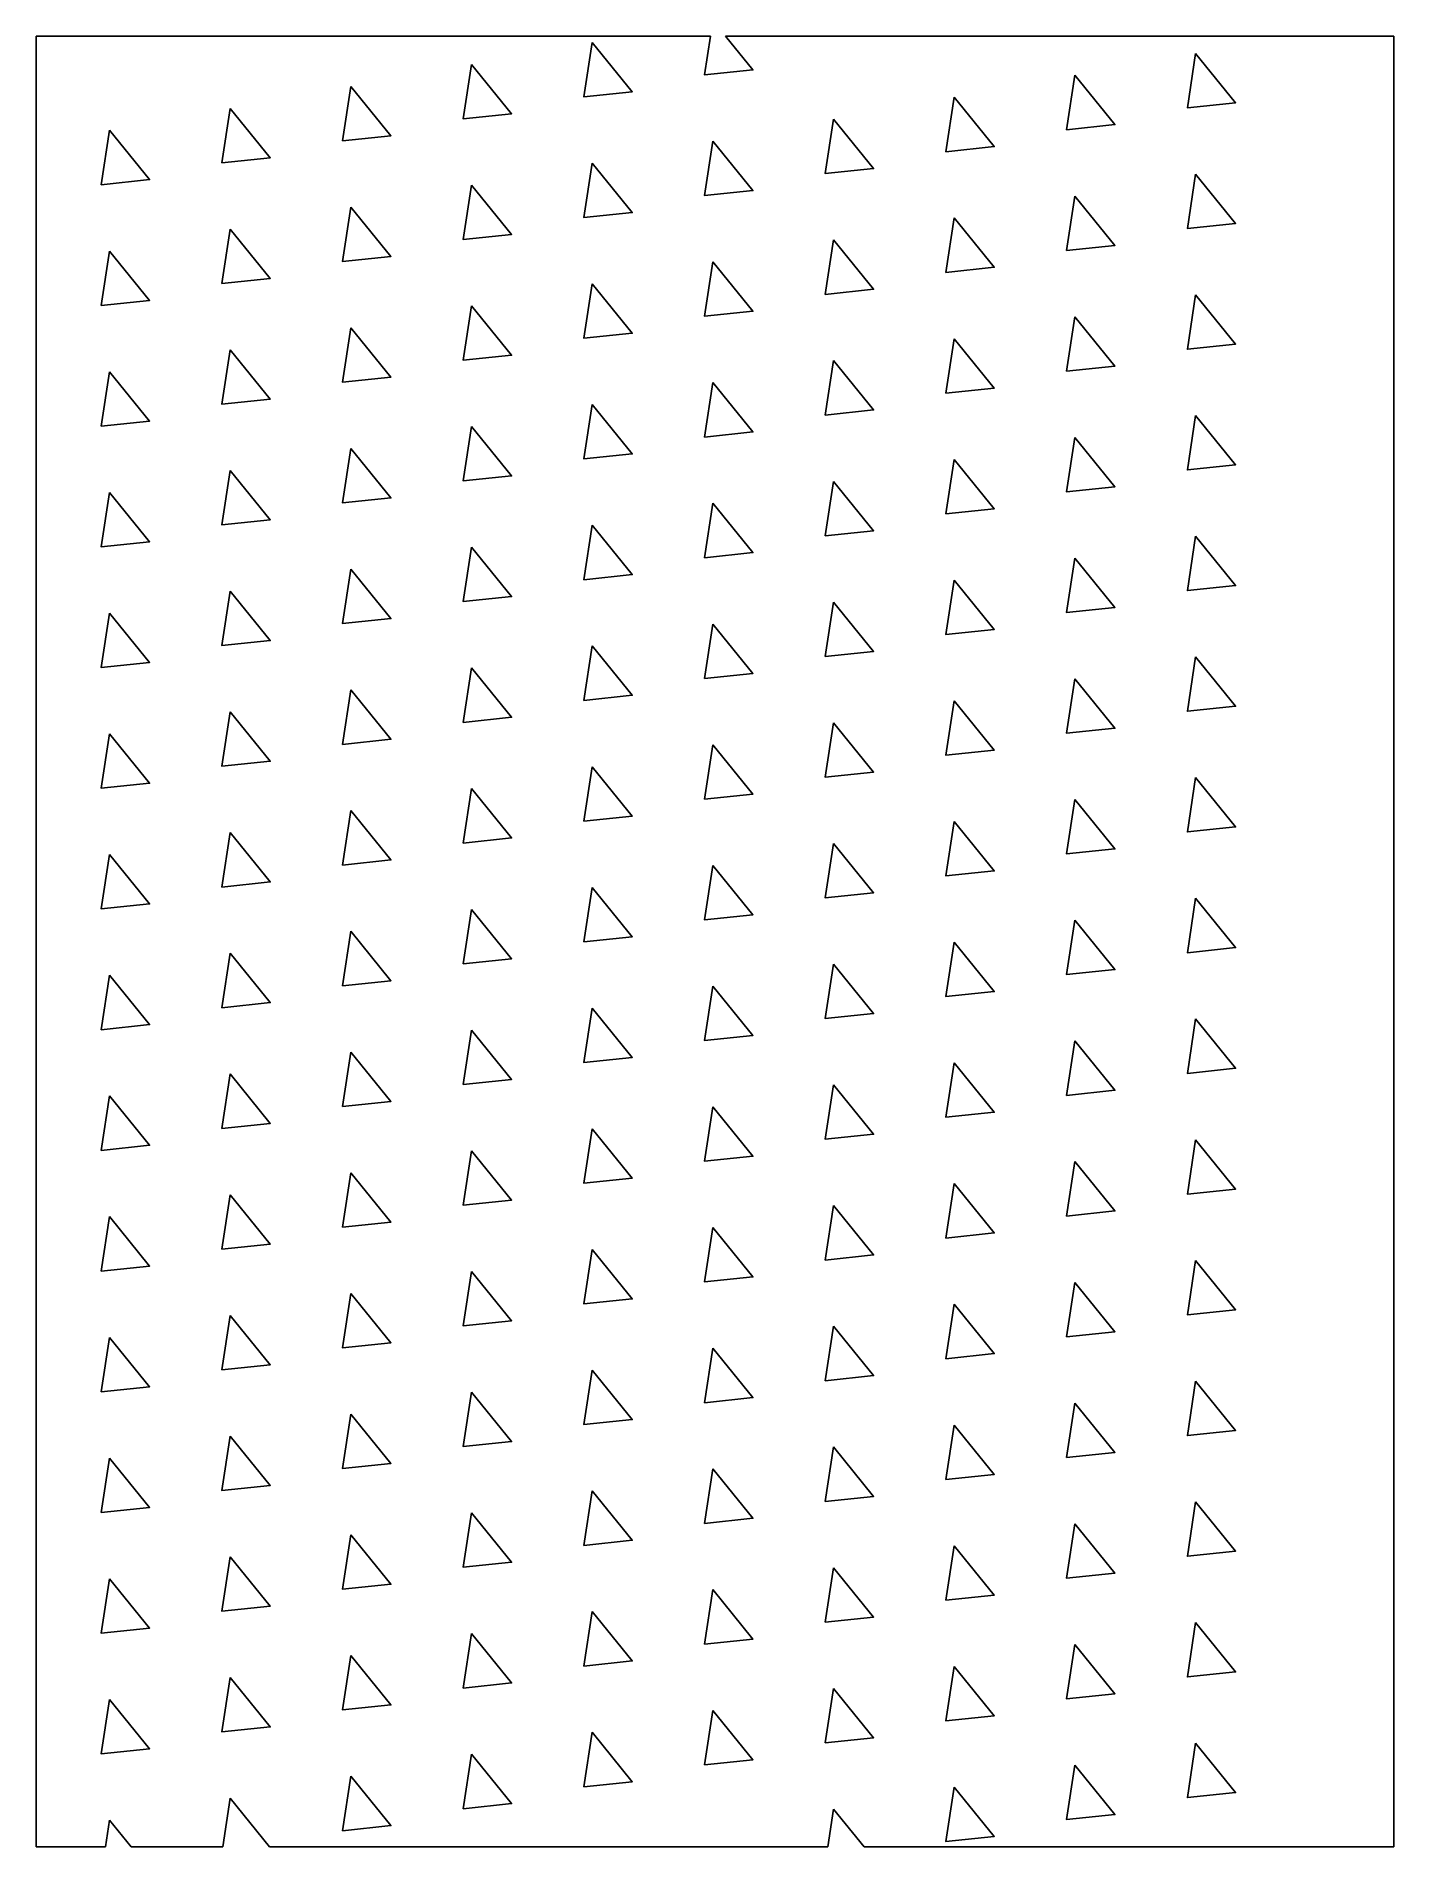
# Model space of a CAD drawing. Extents: x 0 to 450, y 30 to 630.
import ezdxf

# ---------------------------------------------------------------- set-up
doc = ezdxf.new("R2010")
doc.units = 0
doc.header["$MEASUREMENT"] = 0
doc.layers.get('0').update_dxf_attribs({"linetype": 'CONTINUOUS'})

msp = doc.modelspace()

# ---------------------------------------------------------------- linework, layer by layer
for points in [[(0, 30), (0, 630), (223.4729, 630)], [(223.4729, 630), (221.566, 617.1746), (237.5584, 618.8567), (228.4869, 630)], [(228.4869, 630), (450, 630), (450, 30), (274.4124, 30)], [(64.2472, 46.0927), (61.8545, 30)], [(77.348, 30), (64.2472, 46.0927)], [(264.2472, 42.4867), (262.3907, 30)], [(274.4124, 30), (264.2472, 42.4867)], [(24.2472, 38.8139), (22.9367, 30)], [(31.4224, 30), (24.2472, 38.8139)], [(22.9367, 30), (0, 30)], [(61.8545, 30), (31.4224, 30)], [(262.3907, 30), (77.348, 30)]]:
    msp.add_lwpolyline(points)
for points in [[(184.2472, 627.9291), (181.566, 609.8958), (197.5584, 611.5779)], [(384.2472, 624.3231), (381.566, 606.2898), (397.5584, 607.9719)], [(144.2472, 620.6503), (141.566, 602.617), (157.5584, 604.2991)], [(104.2472, 613.3715), (101.566, 595.3382), (117.5584, 597.0203)], [(344.2472, 617.0443), (341.566, 599.011), (357.5584, 600.6931)], [(64.2472, 606.0927), (61.566, 588.0594), (77.5584, 589.7415)], [(304.2472, 609.7655), (301.566, 591.7322), (317.5584, 593.4143)], [(264.2472, 602.4867), (261.566, 584.4534), (277.5584, 586.1355)], [(24.2472, 598.8139), (21.566, 580.7806), (37.5584, 582.4627)], [(224.2472, 595.2079), (221.566, 577.1746), (237.5584, 578.8567)], [(184.2472, 587.9291), (181.566, 569.8958), (197.5584, 571.5779)], [(384.2472, 584.3231), (381.566, 566.2898), (397.5584, 567.9719)], [(144.2472, 580.6503), (141.566, 562.617), (157.5584, 564.2991)], [(344.2472, 577.0443), (341.566, 559.011), (357.5584, 560.6931)], [(104.2472, 573.3715), (101.566, 555.3382), (117.5584, 557.0203)], [(64.2472, 566.0927), (61.566, 548.0594), (77.5584, 549.7415)], [(304.2472, 569.7655), (301.566, 551.7322), (317.5584, 553.4143)], [(24.2472, 558.8139), (21.566, 540.7806), (37.5584, 542.4627)], [(264.2472, 562.4867), (261.566, 544.4534), (277.5584, 546.1355)], [(224.2472, 555.2079), (221.566, 537.1746), (237.5584, 538.8567)], [(184.2472, 547.9291), (181.566, 529.8958), (197.5584, 531.5779)], [(144.2472, 540.6503), (141.566, 522.617), (157.5584, 524.2991)], [(384.2472, 544.3231), (381.566, 526.2898), (397.5584, 527.9719)], [(344.2472, 537.0443), (341.566, 519.011), (357.5584, 520.6931)], [(104.2472, 533.3715), (101.566, 515.3382), (117.5584, 517.0203)], [(304.2472, 529.7655), (301.566, 511.7322), (317.5584, 513.4143)], [(64.2472, 526.0927), (61.566, 508.0594), (77.5584, 509.7415)], [(264.2472, 522.4867), (261.566, 504.4534), (277.5584, 506.1355)], [(24.2472, 518.8139), (21.566, 500.7806), (37.5584, 502.4627)], [(224.2472, 515.2079), (221.566, 497.1746), (237.5584, 498.8567)], [(184.2472, 507.9291), (181.566, 489.8958), (197.5584, 491.5779)], [(384.2472, 504.3231), (381.566, 486.2898), (397.5584, 487.9719)], [(144.2472, 500.6503), (141.566, 482.617), (157.5584, 484.2991)], [(104.2472, 493.3715), (101.566, 475.3382), (117.5584, 477.0203)], [(344.2472, 497.0443), (341.566, 479.011), (357.5584, 480.6931)], [(64.2472, 486.0927), (61.566, 468.0594), (77.5584, 469.7415)], [(304.2472, 489.7655), (301.566, 471.7322), (317.5584, 473.4143)], [(264.2472, 482.4867), (261.566, 464.4534), (277.5584, 466.1355)], [(24.2472, 478.8139), (21.566, 460.7806), (37.5584, 462.4627)], [(224.2472, 475.2079), (221.566, 457.1746), (237.5584, 458.8567)], [(184.2472, 467.9291), (181.566, 449.8958), (197.5584, 451.5779)], [(384.2472, 464.3231), (381.566, 446.2898), (397.5584, 447.9719)], [(144.2472, 460.6503), (141.566, 442.617), (157.5584, 444.2991)], [(344.2472, 457.0443), (341.566, 439.011), (357.5584, 440.6931)], [(104.2472, 453.3715), (101.566, 435.3382), (117.5584, 437.0203)], [(64.2472, 446.0927), (61.566, 428.0594), (77.5584, 429.7415)], [(304.2472, 449.7655), (301.566, 431.7322), (317.5584, 433.4143)], [(24.2472, 438.8139), (21.566, 420.7806), (37.5584, 422.4627)], [(264.2472, 442.4867), (261.566, 424.4534), (277.5584, 426.1355)], [(224.2472, 435.2079), (221.566, 417.1746), (237.5584, 418.8567)], [(184.2472, 427.9291), (181.566, 409.8958), (197.5584, 411.5779)], [(144.2472, 420.6503), (141.566, 402.617), (157.5584, 404.2991)], [(384.2472, 424.3231), (381.566, 406.2898), (397.5584, 407.9719)], [(344.2472, 417.0443), (341.566, 399.011), (357.5584, 400.6931)], [(104.2472, 413.3715), (101.566, 395.3382), (117.5584, 397.0203)], [(304.2472, 409.7655), (301.566, 391.7322), (317.5584, 393.4143)], [(64.2472, 406.0927), (61.566, 388.0594), (77.5584, 389.7415)], [(264.2472, 402.4867), (261.566, 384.4534), (277.5584, 386.1355)], [(24.2472, 398.8139), (21.566, 380.7806), (37.5584, 382.4627)], [(224.2472, 395.2079), (221.566, 377.1746), (237.5584, 378.8567)], [(184.2472, 387.9291), (181.566, 369.8958), (197.5584, 371.5779)], [(384.2472, 384.3231), (381.566, 366.2898), (397.5584, 367.9719)], [(144.2472, 380.6503), (141.566, 362.617), (157.5584, 364.2991)], [(104.2472, 373.3715), (101.566, 355.3382), (117.5584, 357.0203)], [(344.2472, 377.0443), (341.566, 359.011), (357.5584, 360.6931)], [(64.2472, 366.0927), (61.566, 348.0594), (77.5584, 349.7415)], [(304.2472, 369.7655), (301.566, 351.7322), (317.5584, 353.4143)], [(264.2472, 362.4867), (261.566, 344.4534), (277.5584, 346.1355)], [(24.2472, 358.8139), (21.566, 340.7806), (37.5584, 342.4627)], [(224.2472, 355.2079), (221.566, 337.1746), (237.5584, 338.8567)], [(184.2472, 347.9291), (181.566, 329.8958), (197.5584, 331.5779)], [(384.2472, 344.3231), (381.566, 326.2898), (397.5584, 327.9719)], [(144.2472, 340.6503), (141.566, 322.617), (157.5584, 324.2991)], [(344.2472, 337.0443), (341.566, 319.011), (357.5584, 320.6931)], [(104.2472, 333.3715), (101.566, 315.3382), (117.5584, 317.0203)], [(64.2472, 326.0927), (61.566, 308.0594), (77.5584, 309.7415)], [(304.2472, 329.7655), (301.566, 311.7322), (317.5584, 313.4143)], [(24.2472, 318.8139), (21.566, 300.7806), (37.5584, 302.4627)], [(264.2472, 322.4867), (261.566, 304.4534), (277.5584, 306.1355)], [(224.2472, 315.2079), (221.566, 297.1746), (237.5584, 298.8567)], [(184.2472, 307.9291), (181.566, 289.8958), (197.5584, 291.5779)], [(144.2472, 300.6503), (141.566, 282.617), (157.5584, 284.2991)], [(384.2472, 304.3231), (381.566, 286.2898), (397.5584, 287.9719)], [(344.2472, 297.0443), (341.566, 279.011), (357.5584, 280.6931)], [(104.2472, 293.3715), (101.566, 275.3382), (117.5584, 277.0203)], [(304.2472, 289.7655), (301.566, 271.7322), (317.5584, 273.4143)], [(64.2472, 286.0927), (61.566, 268.0594), (77.5584, 269.7415)], [(264.2472, 282.4867), (261.566, 264.4534), (277.5584, 266.1355)], [(24.2472, 278.8139), (21.566, 260.7806), (37.5584, 262.4627)], [(224.2472, 275.2079), (221.566, 257.1746), (237.5584, 258.8567)], [(184.2472, 267.9291), (181.566, 249.8958), (197.5584, 251.5779)], [(384.2472, 264.3231), (381.566, 246.2898), (397.5584, 247.9719)], [(144.2472, 260.6503), (141.566, 242.617), (157.5584, 244.2991)], [(104.2472, 253.3715), (101.566, 235.3382), (117.5584, 237.0203)], [(344.2472, 257.0443), (341.566, 239.011), (357.5584, 240.6931)], [(64.2472, 246.0927), (61.566, 228.0594), (77.5584, 229.7415)], [(304.2472, 249.7655), (301.566, 231.7322), (317.5584, 233.4143)], [(264.2472, 242.4867), (261.566, 224.4534), (277.5584, 226.1355)], [(24.2472, 238.8139), (21.566, 220.7806), (37.5584, 222.4627)], [(224.2472, 235.2079), (221.566, 217.1746), (237.5584, 218.8567)], [(184.2472, 227.9291), (181.566, 209.8958), (197.5584, 211.5779)], [(384.2472, 224.3231), (381.566, 206.2898), (397.5584, 207.9719)], [(144.2472, 220.6503), (141.566, 202.617), (157.5584, 204.2991)], [(344.2472, 217.0443), (341.566, 199.011), (357.5584, 200.6931)], [(104.2472, 213.3715), (101.566, 195.3382), (117.5584, 197.0203)], [(64.2472, 206.0927), (61.566, 188.0594), (77.5584, 189.7415)], [(304.2472, 209.7655), (301.566, 191.7322), (317.5584, 193.4143)], [(24.2472, 198.8139), (21.566, 180.7806), (37.5584, 182.4627)], [(264.2472, 202.4867), (261.566, 184.4534), (277.5584, 186.1355)], [(224.2472, 195.2079), (221.566, 177.1746), (237.5584, 178.8567)], [(184.2472, 187.9291), (181.566, 169.8958), (197.5584, 171.5779)], [(144.2472, 180.6503), (141.566, 162.617), (157.5584, 164.2991)], [(384.2472, 184.3231), (381.566, 166.2898), (397.5584, 167.9719)], [(344.2472, 177.0443), (341.566, 159.011), (357.5584, 160.6931)], [(104.2472, 173.3715), (101.566, 155.3382), (117.5584, 157.0203)], [(304.2472, 169.7655), (301.566, 151.7322), (317.5584, 153.4143)], [(64.2472, 166.0927), (61.566, 148.0594), (77.5584, 149.7415)], [(264.2472, 162.4867), (261.566, 144.4534), (277.5584, 146.1355)], [(24.2472, 158.8139), (21.566, 140.7806), (37.5584, 142.4627)], [(224.2472, 155.2079), (221.566, 137.1746), (237.5584, 138.8567)], [(184.2472, 147.9291), (181.566, 129.8958), (197.5584, 131.5779)], [(384.2472, 144.3231), (381.566, 126.2898), (397.5584, 127.9719)], [(144.2472, 140.6503), (141.566, 122.617), (157.5584, 124.2991)], [(104.2472, 133.3715), (101.566, 115.3382), (117.5584, 117.0203)], [(344.2472, 137.0443), (341.566, 119.011), (357.5584, 120.6931)], [(64.2472, 126.0927), (61.566, 108.0594), (77.5584, 109.7415)], [(304.2472, 129.7655), (301.566, 111.7322), (317.5584, 113.4143)], [(264.2472, 122.4867), (261.566, 104.4534), (277.5584, 106.1355)], [(24.2472, 118.8139), (21.566, 100.7806), (37.5584, 102.4627)], [(224.2472, 115.2079), (221.566, 97.1746), (237.5584, 98.8567)], [(184.2472, 107.9291), (181.566, 89.8958), (197.5584, 91.5779)], [(384.2472, 104.3231), (381.566, 86.2898), (397.5584, 87.9719)], [(144.2472, 100.6503), (141.566, 82.617), (157.5584, 84.2991)], [(344.2472, 97.0443), (341.566, 79.011), (357.5584, 80.6931)], [(104.2472, 93.3715), (101.566, 75.3382), (117.5584, 77.0203)], [(64.2472, 86.0927), (61.566, 68.0594), (77.5584, 69.7415)], [(304.2472, 89.7655), (301.566, 71.7322), (317.5584, 73.4143)], [(24.2472, 78.8139), (21.566, 60.7806), (37.5584, 62.4627)], [(264.2472, 82.4867), (261.566, 64.4534), (277.5584, 66.1355)], [(224.2472, 75.2079), (221.566, 57.1746), (237.5584, 58.8567)], [(184.2472, 67.9291), (181.566, 49.8958), (197.5584, 51.5779)], [(144.2472, 60.6503), (141.566, 42.617), (157.5584, 44.2991)], [(384.2472, 64.3231), (381.566, 46.2898), (397.5584, 47.9719)], [(344.2472, 57.0443), (341.566, 39.011), (357.5584, 40.6931)], [(104.2472, 53.3715), (101.566, 35.3382), (117.5584, 37.0203)], [(304.2472, 49.7655), (301.566, 31.7322), (317.5584, 33.4143)]]:
    msp.add_lwpolyline(points, close=True)

doc.saveas('drawing.dxf')
